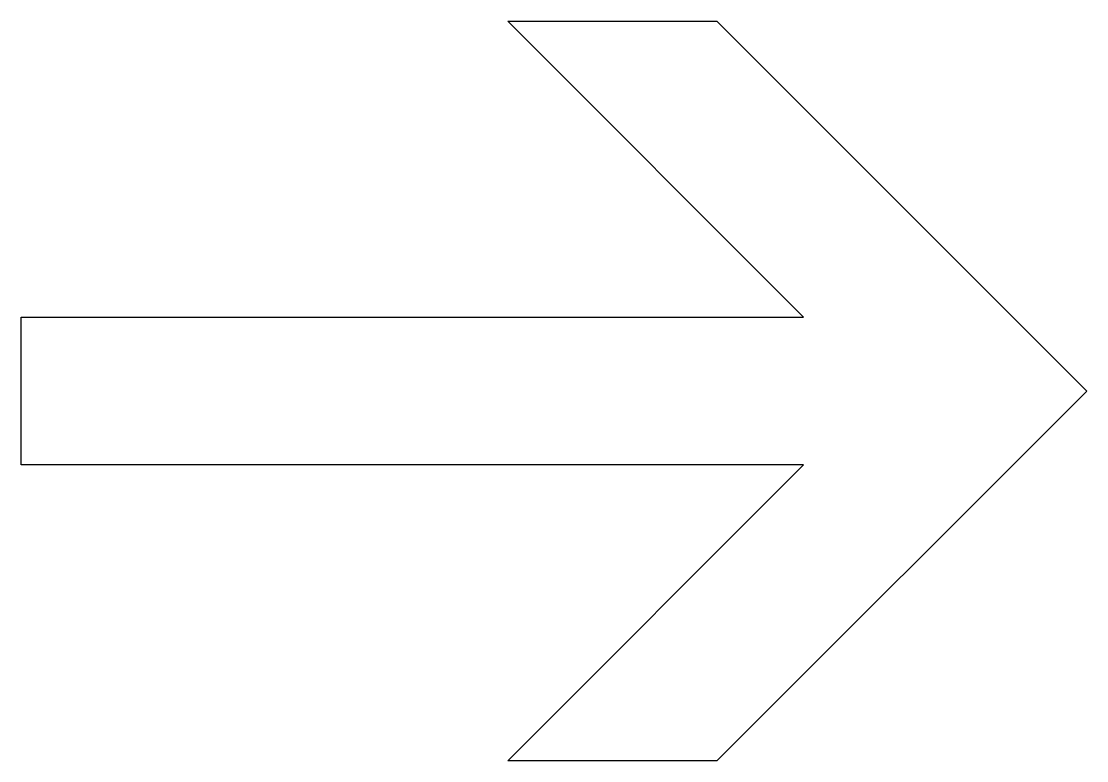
# Model space of a CAD drawing. Header units: centimetres. Extents: x -10.7 to 7.6, y -5.9 to 6.8.
import ezdxf

# ---------------------------------------------------------------- set-up
doc = ezdxf.new("R2010")
doc.units = ezdxf.units.CM
doc.header["$MEASUREMENT"] = 0
doc.layers.add('Camada 1', color=7, linetype='Continuous')

msp = doc.modelspace()

# ---------------------------------------------------------------- linework, layer by layer
at = {"layer": 'Camada 1'}
msp.add_open_spline([(-10.67676, -0.84563), (-10.67676, -0.84563), (2.74812, -0.84563), (2.74812, -0.84563), (2.74812, -0.84563), (2.74812, -0.84563), (-2.32971, -5.92423), (-2.32971, -5.92423), (-2.32971, -5.92423), (-2.32971, -5.92423), (1.25981, -5.92423), (1.25981, -5.92423), (1.25981, -5.92423), (1.25981, -5.92423), (7.60756, 0.42315), (7.60756, 0.42315), (7.60756, 0.42315), (7.60756, 0.42315), (1.25981, 6.7709), (1.25981, 6.7709), (1.25981, 6.7709), (1.25981, 6.7709), (-2.32971, 6.7709), (-2.32971, 6.7709), (-2.32971, 6.7709), (-2.32971, 6.7709), (2.74812, 1.6927), (2.74812, 1.6927), (2.74812, 1.6927), (2.74812, 1.6927), (-10.67676, 1.6927), (-10.67676, 1.6927), (-10.67676, 1.6927), (-10.67676, 1.6927), (-10.67676, -0.84563), (-10.67676, -0.84563)], degree=3, knots=[0, 0, 0, 0, 0.1, 0.1, 0.1, 0.1, 0.2, 0.2, 0.2, 0.2, 0.3, 0.3, 0.3, 0.3, 0.4, 0.4, 0.4, 0.4, 0.5, 0.5, 0.5, 0.5, 0.6, 0.6, 0.6, 0.6, 0.7, 0.7, 0.7, 0.7, 0.8, 0.8, 0.8, 0.8, 1, 1, 1, 1], dxfattribs=at)

doc.saveas('drawing.dxf')
